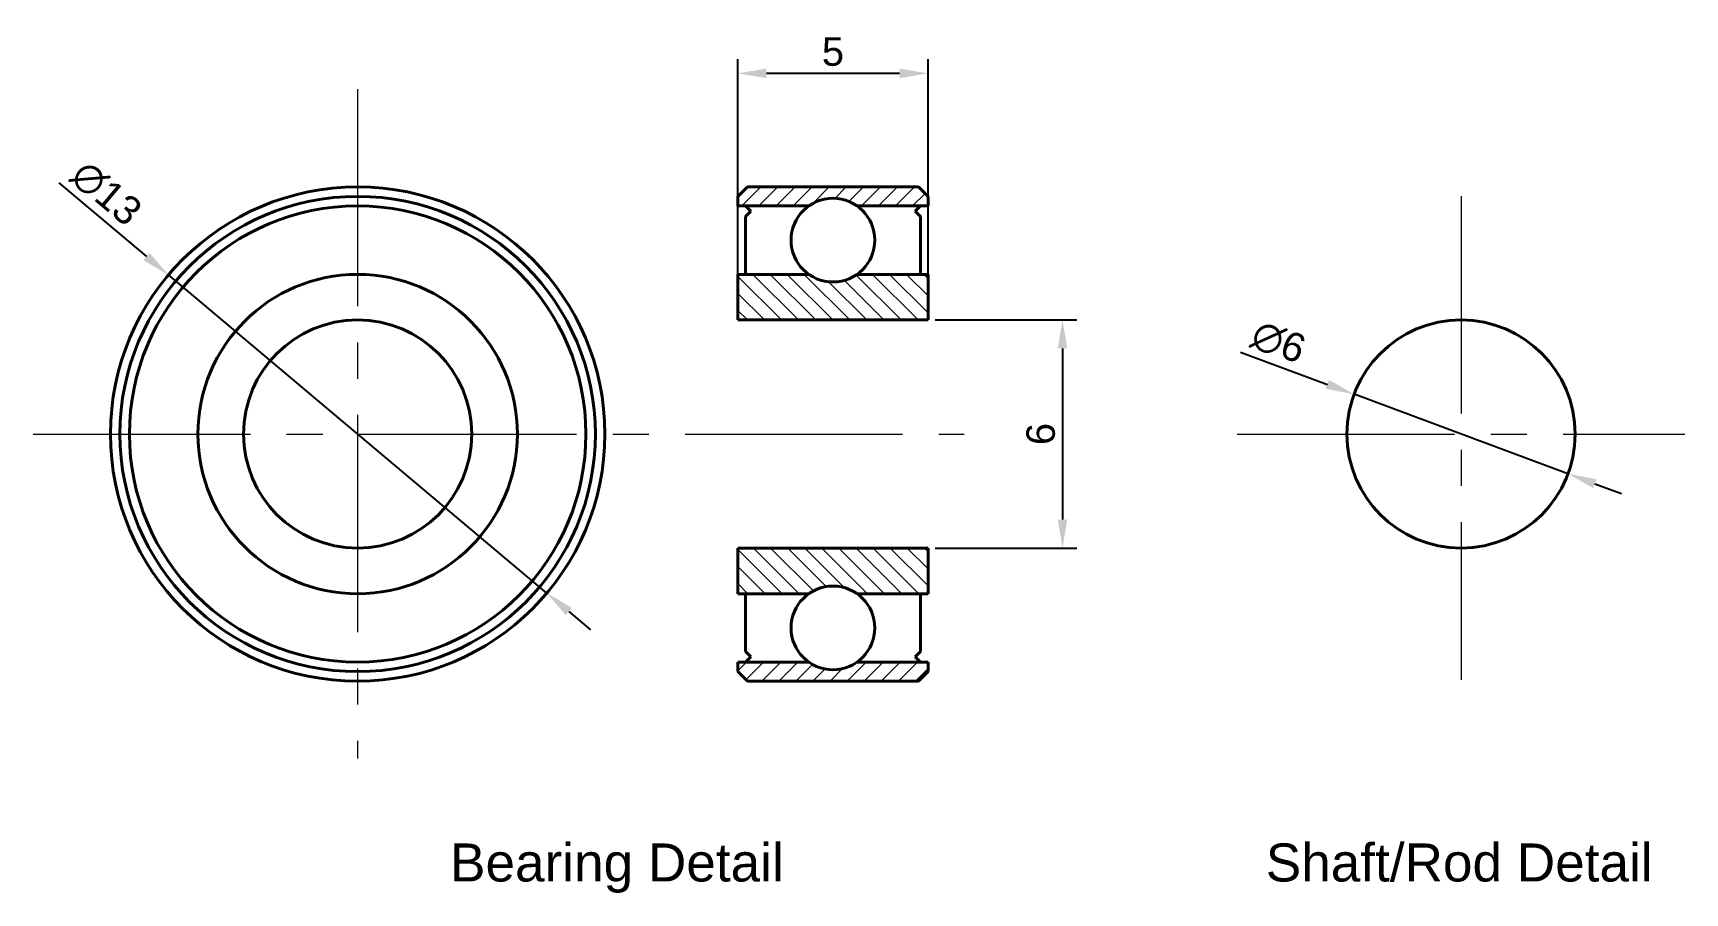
# Model space of a CAD drawing. Header units: millimetres. Extents: x 3088.2 to 3131.6, y 1278.3 to 1300.9.
import ezdxf

# ---------------------------------------------------------------- set-up
doc = ezdxf.new("R2010")
doc.units = ezdxf.units.MM
doc.header["$LTSCALE"] = 0.3
doc.linetypes.add('CENTER2', pattern=[28.575, 19.05, -3.175, 3.175, -3.175])
doc.layers.get('0').update_dxf_attribs({"lineweight": 40})
doc.layers.add('center', color=7, linetype='CENTER2', lineweight=20)
doc.layers.add('hatch', color=7, linetype='Continuous', lineweight=20)
doc.styles.get("Standard").update_dxf_attribs({"font": 'arial.ttf'})
doc.dimstyles.new('ISO-25', dxfattribs={"dimtxt": 2.5, "dimasz": 2.5, "dimexe": 1.25, "dimexo": 0.625, "dimtad": 1, "dimtxsty": 'Standard', "dimcen": 2.5, "dimadec": 0, "dimazin": 0, "dimtfac": 1, "dimtmove": 0, "dimatfit": 3, "dimfxl": 1, "dimarcsym": 0})

# ---------------------------------------------------------------- blocks, each defined once
blk = doc.blocks.new('*D8')
at = {"layer": 'Defpoints', "color": 0, "transparency": 16777216}
for p in [(3106.699, 1299.868), (3106.699, 1293.381), (3111.699, 1293.381)]:
    blk.add_point(p, dxfattribs=at)
at = {"layer": 'hatch', "color": 0, "lineweight": -2, "transparency": 16777216}
for p, q in [((3106.699, 1293.569), (3106.699, 1300.243)), ((3110.949, 1299.868), (3107.449, 1299.868)), ((3111.699, 1293.569), (3111.699, 1300.243))]:
    blk.add_line(p, q, dxfattribs=at)
at = {"layer": 'hatch', "color": 0, "transparency": 16777216}
for points in [[(3107.449, 1299.993), (3107.449, 1299.743), (3106.699, 1299.868)], [(3110.949, 1299.993), (3110.949, 1299.743), (3111.699, 1299.868)]]:
    blk.add_solid(points, dxfattribs=at)
at = {"layer": 'hatch', "color": 0, "transparency": 16777216, "insert": (3109.199, 1300.437), "char_height": 0.75, "attachment_point": 5}
blk.add_mtext('5', dxfattribs=at)
blk = doc.blocks.new('*D7')
at = {"layer": 'Defpoints', "color": 0, "transparency": 16777216}
for p in [(3091.728, 1294.565), (3101.678, 1286.198)]:
    blk.add_point(p, dxfattribs=at)
at = {"layer": 'hatch', "color": 0, "lineweight": -2, "transparency": 16777216}
for p, q in [((3088.846, 1296.988), (3091.154, 1295.047)), ((3101.678, 1286.198), (3091.728, 1294.565)), ((3102.252, 1285.715), (3102.826, 1285.233))]:
    blk.add_line(p, q, dxfattribs=at)
at = {"layer": 'hatch', "color": 0, "transparency": 16777216}
for points in [[(3091.234, 1295.143), (3091.074, 1294.952), (3091.728, 1294.565)], [(3102.332, 1285.811), (3102.172, 1285.62), (3101.678, 1286.198)]]:
    blk.add_solid(points, dxfattribs=at)
at = {"layer": 'hatch', "color": 0, "transparency": 16777216, "insert": (3090.094, 1296.712), "char_height": 0.75, "attachment_point": 5, "rotation": 319.9406}
blk.add_mtext('∅13', dxfattribs=at)
blk = doc.blocks.new('*D9')
at = {"layer": 'Defpoints', "color": 0, "transparency": 16777216}
for p in [(3111.699, 1293.381), (3111.699, 1287.381), (3115.234, 1287.381)]:
    blk.add_point(p, dxfattribs=at)
at = {"layer": 'hatch', "color": 0, "lineweight": -2, "transparency": 16777216}
for p, q in [((3111.887, 1293.381), (3115.609, 1293.381)), ((3115.234, 1292.631), (3115.234, 1288.131)), ((3111.887, 1287.381), (3115.609, 1287.381))]:
    blk.add_line(p, q, dxfattribs=at)
at = {"layer": 'hatch', "color": 0, "transparency": 16777216}
for points in [[(3115.109, 1292.631), (3115.359, 1292.631), (3115.234, 1293.381)], [(3115.109, 1288.131), (3115.359, 1288.131), (3115.234, 1287.381)]]:
    blk.add_solid(points, dxfattribs=at)
at = {"layer": 'hatch', "color": 0, "transparency": 16777216, "insert": (3114.663, 1290.381), "char_height": 0.75, "attachment_point": 5, "rotation": 90}
blk.add_mtext('6', dxfattribs=at)
blk = doc.blocks.new('*D10')
at = {"layer": 'Defpoints', "color": 0, "transparency": 16777216}
for p in [(3122.9, 1291.427), (3128.524, 1289.336)]:
    blk.add_point(p, dxfattribs=at)
at = {"layer": 'hatch', "color": 0, "lineweight": -2, "transparency": 16777216}
for p, q in [((3119.918, 1292.536), (3122.197, 1291.688)), ((3128.524, 1289.336), (3122.9, 1291.427)), ((3129.227, 1289.075), (3129.93, 1288.813))]:
    blk.add_line(p, q, dxfattribs=at)
at = {"layer": 'hatch', "color": 0, "transparency": 16777216}
for points in [[(3122.241, 1291.805), (3122.154, 1291.571), (3122.9, 1291.427)], [(3129.271, 1289.192), (3129.184, 1288.958), (3128.524, 1289.336)]]:
    blk.add_solid(points, dxfattribs=at)
at = {"layer": 'hatch', "color": 0, "transparency": 16777216, "insert": (3120.912, 1292.797), "char_height": 0.75, "attachment_point": 5, "rotation": 339.6074}
blk.add_mtext('∅6', dxfattribs=at)

msp = doc.modelspace()

# ---------------------------------------------------------------- hatches: boundary and pattern name
at = {"layer": 'hatch'}
h = msp.add_hatch(dxfattribs=at)
h.set_pattern_fill('ANSI31', color=256, scale=0.1)
h.set_pattern_definition([(45, (-3.13917, 0), (-0.224506403, 0.224506403), [])])
h.paths.add_polyline_path([(3108.567, 1296.381, -0.316228), (3109.832, 1296.381), (3111.699, 1296.381), (3111.699, 1296.631), (3111.449, 1296.881), (3106.949, 1296.881), (3106.699, 1296.631), (3106.699, 1296.381)])
h.paths.add_polyline_path([(3111.449, 1283.881), (3111.699, 1284.131), (3111.699, 1284.381), (3109.832, 1284.381, -0.316228), (3108.567, 1284.381), (3106.699, 1284.381), (3106.699, 1284.131), (3106.949, 1283.881)])
h = msp.add_hatch(dxfattribs=at)
h.set_pattern_fill('ANSI31', color=256, scale=0.1, angle=90)
h.set_pattern_definition([(135, (-3.13917, 0), (-0.224506403, -0.224506403), [])])
h.paths.add_polyline_path([(3111.699, 1293.381), (3111.699, 1294.581), (3109.832, 1294.581, -0.316228), (3108.567, 1294.581), (3106.699, 1294.581), (3106.699, 1293.381)])
h.paths.add_polyline_path([(3106.699, 1287.381), (3106.699, 1286.181), (3108.567, 1286.181, -0.316228), (3109.832, 1286.181), (3111.699, 1286.181), (3111.699, 1287.381)])

# ---------------------------------------------------------------- linework, layer by layer
for p, q in [((3106.949, 1296.881), (3106.699, 1296.631)), ((3106.949, 1296.881), (3111.449, 1296.881)), ((3111.449, 1296.881), (3111.699, 1296.631)), ((3106.699, 1296.381), (3106.699, 1296.631)), ((3111.699, 1296.631), (3111.699, 1296.381)), ((3108.567, 1296.381), (3106.699, 1296.381)), ((3106.899, 1296.381), (3107.041, 1296.24)), ((3107.041, 1296.24), (3106.899, 1296.099)), ((3106.899, 1296.099), (3106.899, 1294.581)), ((3111.699, 1296.381), (3109.832, 1296.381)), ((3111.499, 1296.381), (3111.358, 1296.24)), ((3111.358, 1296.24), (3111.499, 1296.099)), ((3111.499, 1296.099), (3111.499, 1294.581)), ((3106.699, 1294.581), (3108.567, 1294.581)), ((3106.699, 1293.381), (3106.699, 1294.581)), ((3109.832, 1294.581), (3111.699, 1294.581)), ((3111.699, 1294.581), (3111.699, 1293.381)), ((3111.699, 1293.381), (3106.699, 1293.381)), ((3111.699, 1287.381), (3106.699, 1287.381)), ((3106.699, 1287.381), (3106.699, 1286.181)), ((3111.699, 1286.181), (3111.699, 1287.381)), ((3106.699, 1286.181), (3108.567, 1286.181)), ((3106.899, 1284.664), (3106.899, 1286.181)), ((3109.832, 1286.181), (3111.699, 1286.181)), ((3111.499, 1284.664), (3111.499, 1286.181)), ((3106.699, 1284.131), (3106.699, 1284.381)), ((3106.699, 1284.381), (3108.567, 1284.381)), ((3107.041, 1284.523), (3106.899, 1284.664)), ((3106.899, 1284.381), (3107.041, 1284.523)), ((3109.832, 1284.381), (3111.699, 1284.381)), ((3111.358, 1284.523), (3111.499, 1284.664)), ((3111.499, 1284.381), (3111.358, 1284.523)), ((3111.699, 1284.381), (3111.699, 1284.131)), ((3106.949, 1283.881), (3106.699, 1284.131)), ((3111.449, 1283.881), (3106.949, 1283.881)), ((3111.699, 1284.131), (3111.449, 1283.881))]:
    msp.add_line(p, q)
for centre, radius in [((3096.703, 1290.381), 6.5), ((3096.703, 1290.381), 6.25), ((3109.199, 1295.481), 1.1), ((3096.703, 1290.381), 6), ((3096.703, 1290.381), 4.2), ((3096.703, 1290.381), 3), ((3125.712, 1290.381), 3), ((3109.199, 1285.281), 1.1)]:
    msp.add_circle(centre, radius)
at = {"layer": 'center'}
for p, q in [((3096.703, 1299.455), (3096.703, 1281.847)), ((3125.712, 1296.635), (3125.712, 1283.915)), ((3088.169, 1290.381), (3112.649, 1290.381)), ((3119.825, 1290.381), (3131.599, 1290.381))]:
    msp.add_line(p, q, dxfattribs=at)

# ---------------------------------------------------------------- texts
for s, p in [('Bearing Detail', (3099.132, 1278.611)), ('Shaft/Rod Detail', (3120.578, 1278.611))]:
    msp.add_text(s, height=1, dxfattribs=at).set_placement(p)

# ---------------------------------------------------------------- dimensions: what is measured, and where the dimension line sits
at = {"layer": 'hatch'}
dim = msp.add_linear_dim(base=(3106.699, 1299.868), p1=(3111.699, 1293.381), p2=(3106.699, 1293.381), dimstyle='ISO-25', override={"dimscale": 0.3}, dxfattribs=at)
dim.commit()
dim.dimension.update_dxf_attribs({"geometry": '*D8', "text_midpoint": (3109.199, 1299.868), "dimtype": 160})
dim = msp.add_diameter_dim_2p(p1=(3101.678, 1286.198), p2=(3091.728, 1294.565), dimstyle='ISO-25', override={"dimscale": 0.3}, dxfattribs=at)
dim.commit()
dim.dimension.update_dxf_attribs({"geometry": '*D7', "text_midpoint": (3090.094, 1296.712)})
dim = msp.add_linear_dim(base=(3115.234, 1287.381), p1=(3111.699, 1293.381), p2=(3111.699, 1287.381), angle=90, dimstyle='ISO-25', override={"dimscale": 0.3}, dxfattribs=at)
dim.commit()
dim.dimension.update_dxf_attribs({"geometry": '*D9', "text_midpoint": (3115.234, 1290.381), "dimtype": 160})
dim = msp.add_diameter_dim_2p(p1=(3128.524, 1289.336), p2=(3122.9, 1291.427), dimstyle='ISO-25', override={"dimscale": 0.3}, dxfattribs=at)
dim.commit()
dim.dimension.update_dxf_attribs({"geometry": '*D10', "text_midpoint": (3120.706, 1292.243), "dimtype": 163})

doc.saveas('drawing.dxf')
